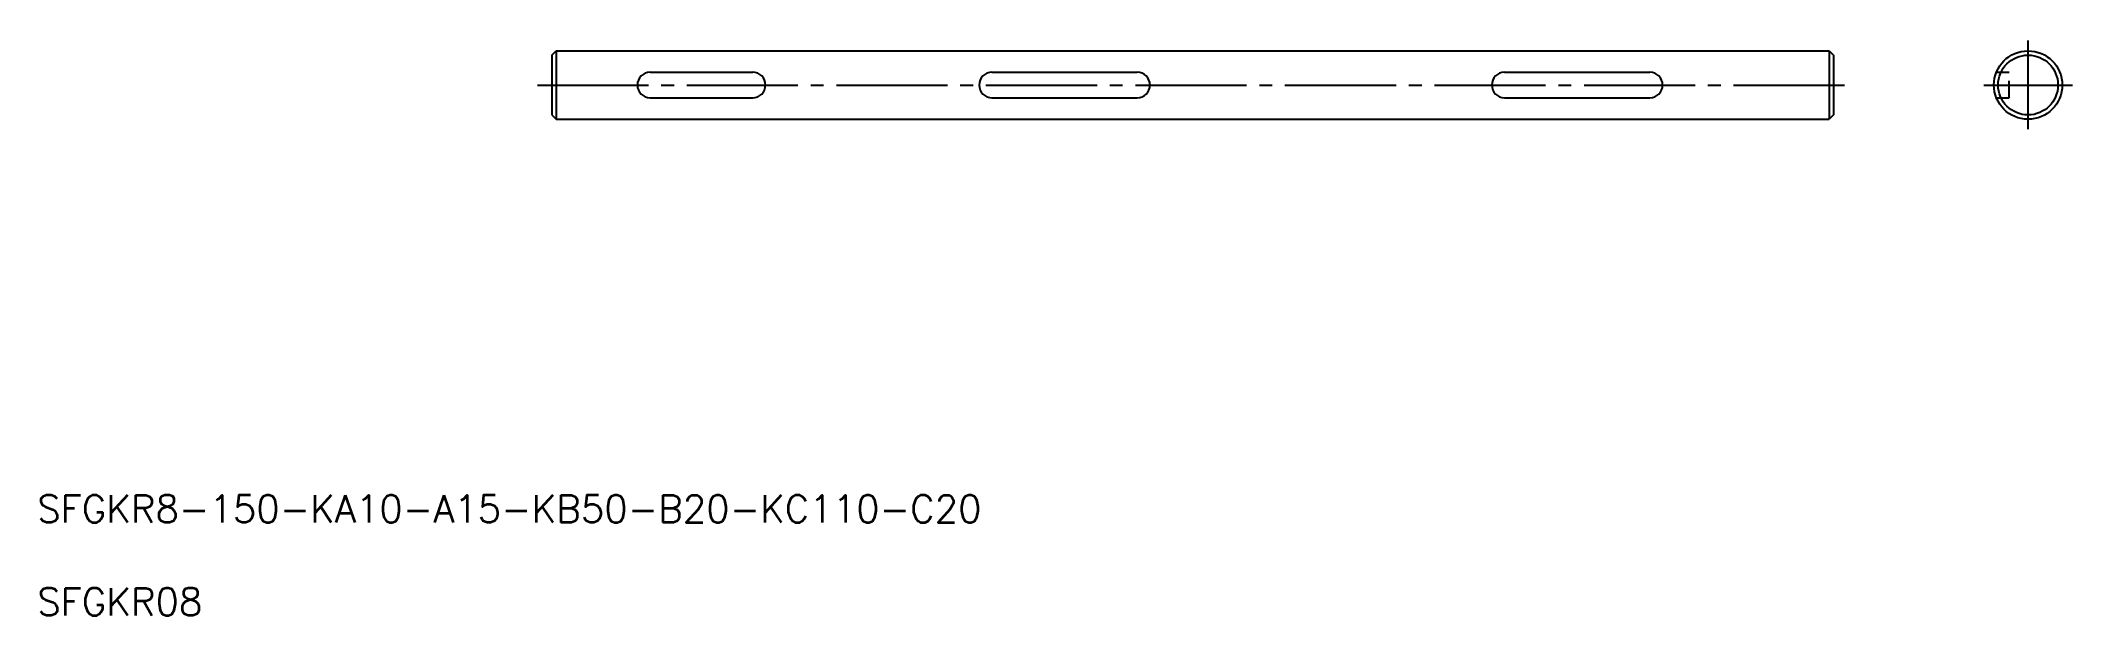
# Model space of a CAD drawing. Extents: x 19 to 257, y 69 to 136.
import ezdxf

# ---------------------------------------------------------------- set-up
doc = ezdxf.new("R2010")
doc.units = 0
doc.linetypes.add('CENTER', pattern=[17.5, 13, -1.5, 1.5, -1.5])
doc.linetypes.add('DASHED', pattern=[3.5, 2, -1.5])
doc.layers.get('0').update_dxf_attribs({"linetype": 'CONTINUOUS'})
doc.layers.add('CENTER', color=1, linetype='CENTER')
doc.styles.get("Standard").update_dxf_attribs({"font": 'txt.shx', "bigfont": '@extfont2.shx'})

msp = doc.modelspace()

# ---------------------------------------------------------------- linework, layer by layer
at = {"color": 7, "linetype": 'CONTINUOUS'}
for p, q in [((78.58, 134.32), (79.08, 134.82)), ((78.58, 134.32), (78.58, 127.32)), ((79.08, 134.82), (79.08, 126.82)), ((79.08, 134.82), (228.08, 134.82)), ((228.08, 134.82), (228.08, 126.82)), ((228.08, 134.82), (228.58, 134.32)), ((228.58, 134.32), (228.58, 127.32)), ((90.08, 132.32), (102.08, 132.32)), ((130.08, 132.32), (147.08, 132.32)), ((190.08, 132.32), (207.08, 132.32)), ((90.08, 129.32), (102.08, 129.32)), ((130.08, 129.32), (147.08, 129.32)), ((190.08, 129.32), (207.08, 129.32)), ((78.58, 127.32), (79.08, 126.82)), ((79.08, 126.82), (228.08, 126.82)), ((228.58, 127.32), (228.08, 126.82))]:
    msp.add_line(p, q, dxfattribs=at)
for p, q in [((83.83, 134.82), (83.83, 134.82)), ((88.58, 134.82), (88.58, 134.82)), ((128.58, 134.82), (128.58, 134.82)), ((188.58, 134.82), (188.58, 134.82))]:
    msp.add_line(p, q)
at = {"color": 3, "linetype": 'DASHED'}
for p, q in [((247.64, 132.32), (249.15, 132.32)), ((249.15, 129.32), (249.15, 132.32)), ((247.64, 129.32), (249.15, 129.32))]:
    msp.add_line(p, q, dxfattribs=at)
at = {"color": 7, "linetype": 'CONTINUOUS'}
for radius in [4, 3.5]:
    msp.add_circle((251.35, 130.82), radius, dxfattribs=at)
for centre, start, end in [((90.08, 130.82), 90, 270), ((102.08, 130.82), 270, 90), ((130.08, 130.82), 90, 270), ((147.08, 130.82), 270, 90), ((190.08, 130.82), 90, 270), ((207.08, 130.82), 270, 90)]:
    msp.add_arc(centre, 1.5, start, end, dxfattribs=at)
at = {"layer": 'CENTER', "color": 1, "linetype": 'CENTER'}
for p, q in [((251.35, 125.64), (251.35, 136.01)), ((76.88, 130.82), (230.28, 130.82)), ((246.16, 130.82), (256.54, 130.82))]:
    msp.add_line(p, q, dxfattribs=at)

# ---------------------------------------------------------------- texts
for s, p in [('SFGKR8-150-KA10-A15-KB50-B20-KC110-C20', (18.33, 79.65)), ('SFGKR08', (18.33, 68.78))]:
    msp.add_text(s, height=3.2).set_placement(p)

doc.saveas('drawing.dxf')
